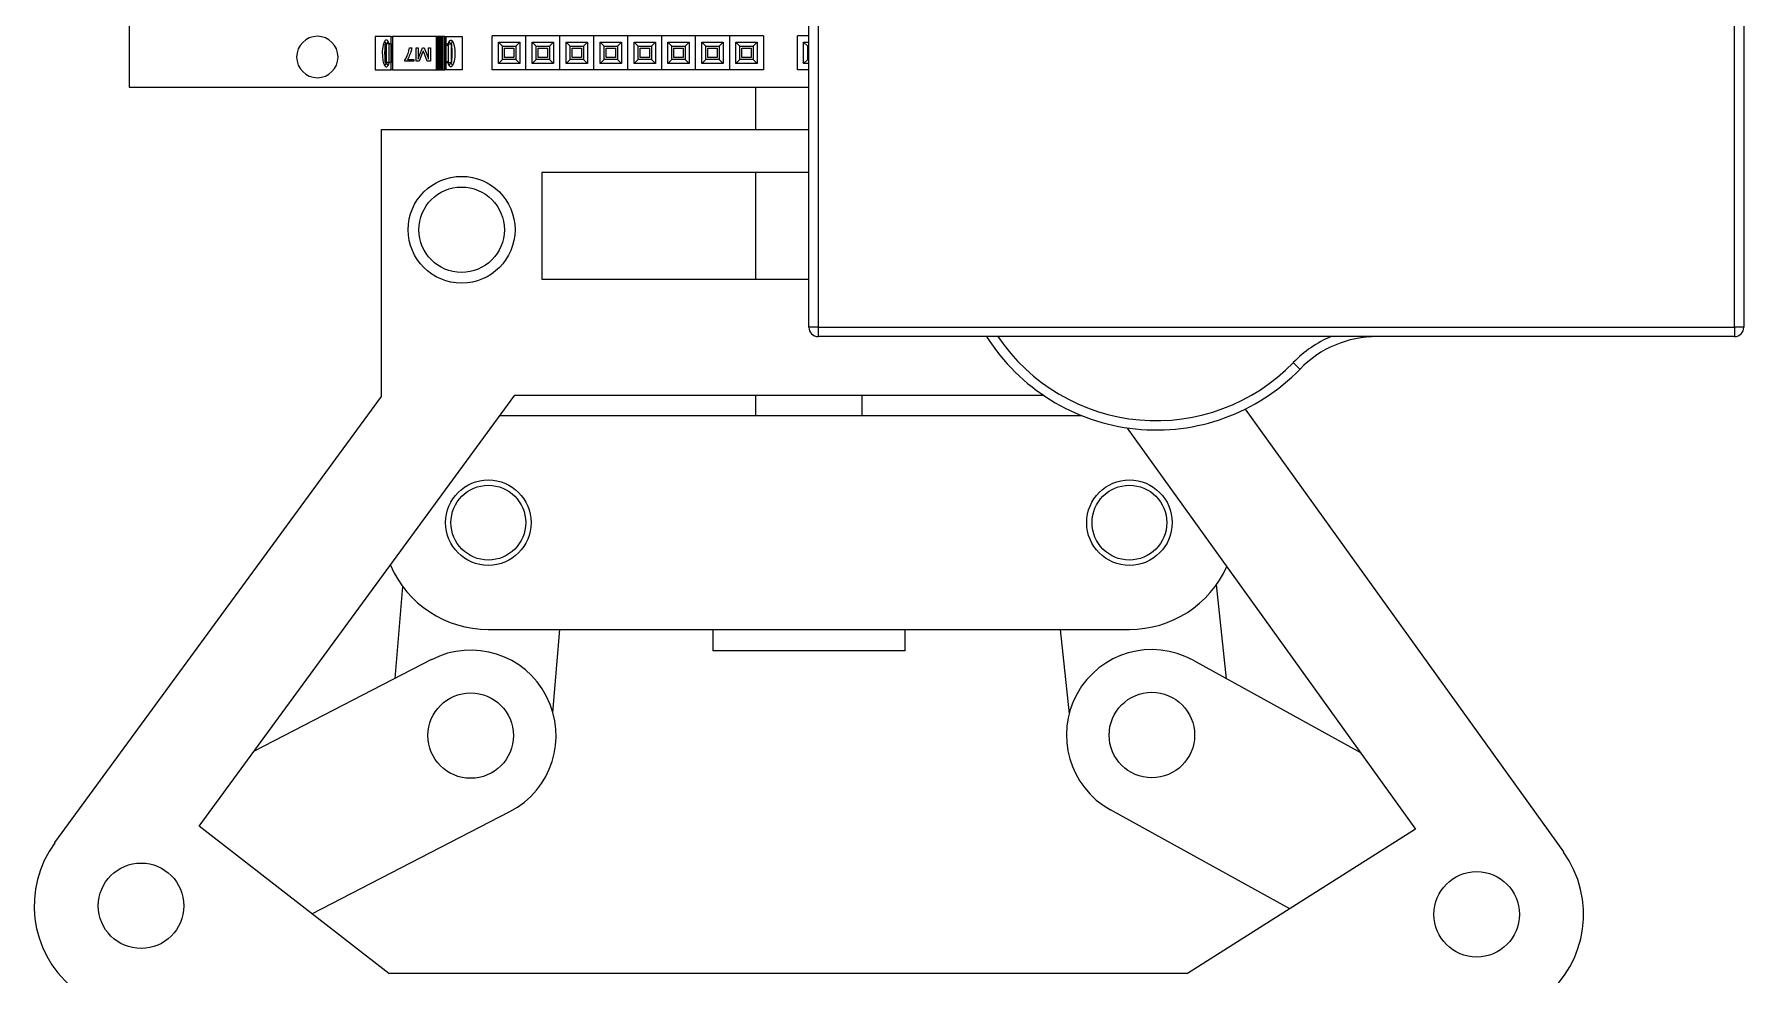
# Model space of a CAD drawing. Header units: millimetres. Extents: x -2889 to 8174, y 2447 to 8478.
# Drawn here: x 2743.78 to 2756.58, y 3443.73 to 3450.77 of the extents above; entities that cross this region are included whole.
import ezdxf

# ---------------------------------------------------------------- set-up
doc = ezdxf.new("R2010")
doc.units = ezdxf.units.MM

msp = doc.modelspace()

# ---------------------------------------------------------------- linework, layer by layer
at = {"color": 7, "linetype": 'Continuous', "lineweight": 25}
for p, q in [((2749.582, 3448.577), (2749.582, 3474.437)), ((2749.652, 3474.437), (2749.652, 3448.577)), ((2756.512, 3448.577), (2756.512, 3474.437)), ((2756.582, 3474.437), (2756.582, 3448.577)), ((2744.492, 3451.076), (2744.492, 3450.376)), ((2746.335, 3450.755), (2746.335, 3450.505)), ((2746.455, 3450.755), (2746.335, 3450.755)), ((2746.455, 3450.505), (2746.455, 3450.755)), ((2746.455, 3450.755), (2746.464, 3450.755)), ((2746.464, 3450.755), (2746.464, 3450.505)), ((2746.794, 3450.755), (2746.464, 3450.755)), ((2746.804, 3450.755), (2746.794, 3450.755)), ((2746.794, 3450.505), (2746.794, 3450.755)), ((2746.804, 3450.505), (2746.804, 3450.755)), ((2746.814, 3450.755), (2746.804, 3450.755)), ((2746.814, 3450.505), (2746.814, 3450.755)), ((2746.824, 3450.755), (2746.814, 3450.755)), ((2746.824, 3450.505), (2746.824, 3450.755)), ((2746.834, 3450.755), (2746.824, 3450.755)), ((2746.834, 3450.505), (2746.834, 3450.755)), ((2746.844, 3450.755), (2746.834, 3450.755)), ((2746.856, 3450.755), (2746.844, 3450.755)), ((2746.844, 3450.505), (2746.844, 3450.755)), ((2746.856, 3450.505), (2746.856, 3450.755)), ((2746.856, 3450.755), (2746.865, 3450.755)), ((2746.865, 3450.755), (2746.865, 3450.505)), ((2746.865, 3450.755), (2746.985, 3450.755)), ((2746.985, 3450.755), (2746.985, 3450.505)), ((2747.21, 3450.506), (2747.21, 3450.76)), ((2747.464, 3450.76), (2747.21, 3450.76)), ((2747.718, 3450.76), (2747.464, 3450.76)), ((2747.464, 3450.506), (2747.464, 3450.76)), ((2747.718, 3450.506), (2747.718, 3450.76)), ((2747.972, 3450.76), (2747.718, 3450.76)), ((2747.972, 3450.506), (2747.972, 3450.76)), ((2748.226, 3450.76), (2747.972, 3450.76)), ((2748.226, 3450.506), (2748.226, 3450.76)), ((2748.48, 3450.76), (2748.226, 3450.76)), ((2748.48, 3450.506), (2748.48, 3450.76)), ((2748.734, 3450.76), (2748.48, 3450.76)), ((2748.734, 3450.506), (2748.734, 3450.76)), ((2748.988, 3450.76), (2748.734, 3450.76)), ((2748.988, 3450.76), (2748.988, 3450.506)), ((2749.242, 3450.76), (2748.988, 3450.76)), ((2749.242, 3450.76), (2749.242, 3450.506)), ((2749.496, 3450.506), (2749.496, 3450.76)), ((2749.582, 3450.76), (2749.496, 3450.76)), ((2746.41, 3450.666), (2746.41, 3450.7)), ((2746.416, 3450.7), (2746.41, 3450.7)), ((2746.41, 3450.666), (2746.41, 3450.59)), ((2746.416, 3450.7), (2746.416, 3450.56)), ((2746.438, 3450.7), (2746.416, 3450.7)), ((2746.441, 3450.693), (2746.432, 3450.718)), ((2746.438, 3450.7), (2746.438, 3450.56)), ((2746.455, 3450.7), (2746.438, 3450.7)), ((2746.455, 3450.7), (2746.455, 3450.56)), ((2746.592, 3450.669), (2746.609, 3450.669)), ((2746.641, 3450.669), (2746.658, 3450.669)), ((2746.641, 3450.569), (2746.641, 3450.669)), ((2746.658, 3450.669), (2746.658, 3450.604)), ((2746.66, 3450.594), (2746.689, 3450.669)), ((2746.69, 3450.635), (2746.664, 3450.569)), ((2746.689, 3450.669), (2746.701, 3450.669)), ((2746.695, 3450.647), (2746.695, 3450.647)), ((2746.725, 3450.569), (2746.699, 3450.636)), ((2746.701, 3450.669), (2746.731, 3450.595)), ((2746.733, 3450.604), (2746.733, 3450.669)), ((2746.733, 3450.669), (2746.748, 3450.669)), ((2746.748, 3450.669), (2746.748, 3450.569)), ((2746.865, 3450.7), (2746.865, 3450.56)), ((2746.865, 3450.7), (2746.882, 3450.7)), ((2746.877, 3450.685), (2746.888, 3450.718)), ((2746.882, 3450.7), (2746.882, 3450.56)), ((2746.882, 3450.7), (2746.903, 3450.7)), ((2746.903, 3450.7), (2746.903, 3450.56)), ((2746.903, 3450.7), (2746.91, 3450.7)), ((2746.909, 3450.666), (2746.91, 3450.7)), ((2746.909, 3450.666), (2746.909, 3450.59)), ((2747.257, 3450.713), (2747.417, 3450.713)), ((2747.257, 3450.553), (2747.257, 3450.713)), ((2747.287, 3450.683), (2747.257, 3450.713)), ((2747.287, 3450.583), (2747.287, 3450.683)), ((2747.287, 3450.683), (2747.387, 3450.683)), ((2747.302, 3450.598), (2747.302, 3450.668)), ((2747.302, 3450.668), (2747.372, 3450.668)), ((2747.372, 3450.668), (2747.372, 3450.598)), ((2747.417, 3450.713), (2747.387, 3450.683)), ((2747.387, 3450.683), (2747.387, 3450.583)), ((2747.417, 3450.713), (2747.417, 3450.553)), ((2747.541, 3450.683), (2747.511, 3450.713)), ((2747.511, 3450.713), (2747.671, 3450.713)), ((2747.511, 3450.553), (2747.511, 3450.713)), ((2747.541, 3450.683), (2747.641, 3450.683)), ((2747.541, 3450.583), (2747.541, 3450.683)), ((2747.556, 3450.668), (2747.626, 3450.668)), ((2747.556, 3450.598), (2747.556, 3450.668)), ((2747.626, 3450.668), (2747.626, 3450.598)), ((2747.671, 3450.713), (2747.641, 3450.683)), ((2747.641, 3450.683), (2747.641, 3450.583)), ((2747.671, 3450.713), (2747.671, 3450.553)), ((2747.765, 3450.713), (2747.925, 3450.713)), ((2747.765, 3450.553), (2747.765, 3450.713)), ((2747.795, 3450.683), (2747.765, 3450.713)), ((2747.795, 3450.583), (2747.795, 3450.683)), ((2747.795, 3450.683), (2747.895, 3450.683)), ((2747.81, 3450.598), (2747.81, 3450.668)), ((2747.81, 3450.668), (2747.88, 3450.668)), ((2747.88, 3450.668), (2747.88, 3450.598)), ((2747.925, 3450.713), (2747.895, 3450.683)), ((2747.895, 3450.683), (2747.895, 3450.583)), ((2747.925, 3450.713), (2747.925, 3450.553)), ((2748.019, 3450.713), (2748.179, 3450.713)), ((2748.019, 3450.553), (2748.019, 3450.713)), ((2748.049, 3450.683), (2748.019, 3450.713)), ((2748.049, 3450.583), (2748.049, 3450.683)), ((2748.049, 3450.683), (2748.149, 3450.683)), ((2748.064, 3450.598), (2748.064, 3450.668)), ((2748.064, 3450.668), (2748.134, 3450.668)), ((2748.134, 3450.668), (2748.134, 3450.598)), ((2748.179, 3450.713), (2748.149, 3450.683)), ((2748.149, 3450.683), (2748.149, 3450.583)), ((2748.179, 3450.713), (2748.179, 3450.553)), ((2748.303, 3450.683), (2748.273, 3450.713)), ((2748.273, 3450.713), (2748.433, 3450.713)), ((2748.273, 3450.553), (2748.273, 3450.713)), ((2748.303, 3450.683), (2748.403, 3450.683)), ((2748.303, 3450.583), (2748.303, 3450.683)), ((2748.318, 3450.598), (2748.318, 3450.668)), ((2748.318, 3450.668), (2748.388, 3450.668)), ((2748.388, 3450.668), (2748.388, 3450.598)), ((2748.433, 3450.713), (2748.403, 3450.683)), ((2748.403, 3450.683), (2748.403, 3450.583)), ((2748.433, 3450.713), (2748.433, 3450.553)), ((2748.527, 3450.713), (2748.687, 3450.713)), ((2748.527, 3450.553), (2748.527, 3450.713)), ((2748.557, 3450.683), (2748.527, 3450.713)), ((2748.557, 3450.683), (2748.657, 3450.683)), ((2748.557, 3450.583), (2748.557, 3450.683)), ((2748.572, 3450.598), (2748.572, 3450.668)), ((2748.572, 3450.668), (2748.642, 3450.668)), ((2748.642, 3450.668), (2748.642, 3450.598)), ((2748.687, 3450.713), (2748.657, 3450.683)), ((2748.657, 3450.683), (2748.657, 3450.583)), ((2748.687, 3450.713), (2748.687, 3450.553)), ((2748.781, 3450.553), (2748.781, 3450.713)), ((2748.811, 3450.683), (2748.781, 3450.713)), ((2748.781, 3450.713), (2748.941, 3450.713)), ((2748.811, 3450.583), (2748.811, 3450.683)), ((2748.811, 3450.683), (2748.911, 3450.683)), ((2748.826, 3450.668), (2748.896, 3450.668)), ((2748.826, 3450.598), (2748.826, 3450.668)), ((2748.896, 3450.668), (2748.896, 3450.598)), ((2748.941, 3450.713), (2748.911, 3450.683)), ((2748.911, 3450.683), (2748.911, 3450.583)), ((2748.941, 3450.713), (2748.941, 3450.553)), ((2749.065, 3450.683), (2749.035, 3450.713)), ((2749.035, 3450.713), (2749.195, 3450.713)), ((2749.035, 3450.553), (2749.035, 3450.713)), ((2749.065, 3450.683), (2749.165, 3450.683)), ((2749.065, 3450.583), (2749.065, 3450.683)), ((2749.08, 3450.598), (2749.08, 3450.668)), ((2749.08, 3450.668), (2749.15, 3450.668)), ((2749.15, 3450.668), (2749.15, 3450.598)), ((2749.195, 3450.713), (2749.165, 3450.683)), ((2749.165, 3450.683), (2749.165, 3450.583)), ((2749.195, 3450.713), (2749.195, 3450.553)), ((2749.543, 3450.553), (2749.543, 3450.713)), ((2749.573, 3450.683), (2749.543, 3450.713)), ((2749.543, 3450.713), (2749.582, 3450.713)), ((2749.573, 3450.583), (2749.573, 3450.683)), ((2749.573, 3450.683), (2749.582, 3450.683)), ((2746.335, 3450.505), (2746.455, 3450.505)), ((2746.41, 3450.56), (2746.41, 3450.59)), ((2746.416, 3450.56), (2746.41, 3450.56)), ((2746.438, 3450.56), (2746.416, 3450.56)), ((2746.432, 3450.538), (2746.441, 3450.562)), ((2746.455, 3450.56), (2746.438, 3450.56)), ((2746.464, 3450.505), (2746.455, 3450.505)), ((2746.464, 3450.505), (2746.794, 3450.505)), ((2746.558, 3450.569), (2746.558, 3450.577)), ((2746.624, 3450.569), (2746.558, 3450.569)), ((2746.577, 3450.582), (2746.624, 3450.582)), ((2746.624, 3450.582), (2746.624, 3450.569)), ((2746.664, 3450.569), (2746.641, 3450.569)), ((2746.657, 3450.585), (2746.657, 3450.585)), ((2746.748, 3450.569), (2746.725, 3450.569)), ((2746.733, 3450.585), (2746.734, 3450.585)), ((2746.794, 3450.505), (2746.804, 3450.505)), ((2746.804, 3450.505), (2746.814, 3450.505)), ((2746.814, 3450.505), (2746.824, 3450.505)), ((2746.824, 3450.505), (2746.834, 3450.505)), ((2746.834, 3450.505), (2746.844, 3450.505)), ((2746.844, 3450.505), (2746.856, 3450.505)), ((2746.865, 3450.505), (2746.856, 3450.505)), ((2746.865, 3450.56), (2746.882, 3450.56)), ((2746.985, 3450.505), (2746.865, 3450.505)), ((2746.888, 3450.538), (2746.877, 3450.571)), ((2746.882, 3450.56), (2746.903, 3450.56)), ((2746.903, 3450.56), (2746.91, 3450.56)), ((2746.91, 3450.56), (2746.909, 3450.59)), ((2747.464, 3450.506), (2747.21, 3450.506)), ((2747.257, 3450.553), (2747.287, 3450.583)), ((2747.417, 3450.553), (2747.257, 3450.553)), ((2747.387, 3450.583), (2747.287, 3450.583)), ((2747.372, 3450.598), (2747.302, 3450.598)), ((2747.417, 3450.553), (2747.387, 3450.583)), ((2747.718, 3450.506), (2747.464, 3450.506)), ((2747.511, 3450.553), (2747.541, 3450.583)), ((2747.671, 3450.553), (2747.511, 3450.553)), ((2747.641, 3450.583), (2747.541, 3450.583)), ((2747.626, 3450.598), (2747.556, 3450.598)), ((2747.671, 3450.553), (2747.641, 3450.583)), ((2747.972, 3450.506), (2747.718, 3450.506)), ((2747.765, 3450.553), (2747.795, 3450.583)), ((2747.925, 3450.553), (2747.765, 3450.553)), ((2747.895, 3450.583), (2747.795, 3450.583)), ((2747.88, 3450.598), (2747.81, 3450.598)), ((2747.925, 3450.553), (2747.895, 3450.583)), ((2748.226, 3450.506), (2747.972, 3450.506)), ((2748.019, 3450.553), (2748.049, 3450.583)), ((2748.179, 3450.553), (2748.019, 3450.553)), ((2748.149, 3450.583), (2748.049, 3450.583)), ((2748.134, 3450.598), (2748.064, 3450.598)), ((2748.179, 3450.553), (2748.149, 3450.583)), ((2748.48, 3450.506), (2748.226, 3450.506)), ((2748.273, 3450.553), (2748.303, 3450.583)), ((2748.433, 3450.553), (2748.273, 3450.553)), ((2748.403, 3450.583), (2748.303, 3450.583)), ((2748.388, 3450.598), (2748.318, 3450.598)), ((2748.433, 3450.553), (2748.403, 3450.583)), ((2748.734, 3450.506), (2748.48, 3450.506)), ((2748.527, 3450.553), (2748.557, 3450.583)), ((2748.687, 3450.553), (2748.527, 3450.553)), ((2748.657, 3450.583), (2748.557, 3450.583)), ((2748.642, 3450.598), (2748.572, 3450.598)), ((2748.687, 3450.553), (2748.657, 3450.583)), ((2748.988, 3450.506), (2748.734, 3450.506)), ((2748.781, 3450.553), (2748.811, 3450.583)), ((2748.941, 3450.553), (2748.781, 3450.553)), ((2748.911, 3450.583), (2748.811, 3450.583)), ((2748.896, 3450.598), (2748.826, 3450.598)), ((2748.941, 3450.553), (2748.911, 3450.583)), ((2749.242, 3450.506), (2748.988, 3450.506)), ((2749.035, 3450.553), (2749.065, 3450.583)), ((2749.195, 3450.553), (2749.035, 3450.553)), ((2749.165, 3450.583), (2749.065, 3450.583)), ((2749.15, 3450.598), (2749.08, 3450.598)), ((2749.195, 3450.553), (2749.165, 3450.583)), ((2749.582, 3450.506), (2749.496, 3450.506)), ((2749.543, 3450.553), (2749.573, 3450.583)), ((2749.582, 3450.553), (2749.543, 3450.553)), ((2749.582, 3450.583), (2749.573, 3450.583)), ((2744.492, 3450.376), (2749.582, 3450.376)), ((2749.182, 3450.376), (2749.182, 3450.057)), ((2746.382, 3448.057), (2746.382, 3450.057)), ((2746.382, 3450.057), (2749.582, 3450.057)), ((2747.582, 3449.737), (2747.582, 3448.937)), ((2749.582, 3449.737), (2747.582, 3449.737)), ((2749.182, 3449.737), (2749.182, 3448.937)), ((2747.582, 3448.937), (2749.582, 3448.937)), ((2749.652, 3448.577), (2749.582, 3448.577)), ((2749.652, 3448.577), (2756.512, 3448.577)), ((2749.652, 3448.577), (2749.652, 3448.507)), ((2756.582, 3448.577), (2756.512, 3448.577)), ((2756.512, 3448.577), (2756.512, 3448.507)), ((2756.512, 3448.507), (2749.652, 3448.507)), ((2753.259, 3448.263), (2753.209, 3448.312)), ((2745.018, 3444.84), (2747.381, 3448.067)), ((2747.381, 3448.067), (2751.337, 3448.067)), ((2749.182, 3448.067), (2749.182, 3447.913)), ((2749.982, 3447.913), (2749.982, 3448.067)), ((2743.936, 3444.716), (2746.382, 3448.057)), ((2752.849, 3447.963), (2755.232, 3444.646)), ((2751.628, 3447.913), (2747.268, 3447.913)), ((2751.965, 3447.822), (2754.124, 3444.817)), ((2746.54, 3446.635), (2746.483, 3445.946)), ((2752.709, 3445.944), (2752.634, 3446.65)), ((2747.182, 3446.313), (2751.982, 3446.313)), ((2747.666, 3445.691), (2747.718, 3446.313)), ((2748.862, 3446.313), (2748.862, 3446.153)), ((2750.302, 3446.153), (2750.302, 3446.313)), ((2751.463, 3446.313), (2751.53, 3445.68)), ((2748.965, 3446.153), (2748.862, 3446.153)), ((2750.302, 3446.153), (2748.965, 3446.153)), ((2746.756, 3446.087), (2745.43, 3445.402)), ((2752.46, 3446.082), (2753.712, 3445.391)), ((2745.861, 3444.184), (2747.343, 3444.95)), ((2753.183, 3444.221), (2751.841, 3444.961)), ((2746.436, 3443.735), (2745.018, 3444.84)), ((2754.124, 3444.817), (2752.418, 3443.735)), ((2752.418, 3443.735), (2746.436, 3443.735))]:
    msp.add_line(p, q, dxfattribs=at)
for centre, radius in [((2746.982, 3449.307), 0.4), ((2746.982, 3449.307), 0.32), ((2747.182, 3447.113), 0.32), ((2751.982, 3447.113), 0.32), ((2747.182, 3447.113), 0.28), ((2751.982, 3447.113), 0.28), ((2747.05, 3445.518), 0.32), ((2752.15, 3445.522), 0.32), ((2744.582, 3444.243), 0.32), ((2754.582, 3444.179), 0.32)]:
    msp.add_circle(centre, radius, dxfattribs=at)
for centre, radius, start, end in [((2745.902, 3450.601), 0.155, 90, 270), ((2745.902, 3450.601), 0.155, 270, 90), ((2749.652, 3448.577), 0.07, 180, 270), ((2756.512, 3448.577), 0.07, 270, 0), ((2752.182, 3449.307), 1.5, 212.231, 315.9208), ((2752.182, 3449.307), 1.43, 214.0171, 315.9208), ((2753.834, 3447.707), 0.87, 113.141, 135.9208), ((2753.834, 3447.707), 0.8, 90, 135.9208), ((2747.182, 3447.113), 0.8, 203.5433, 270), ((2751.982, 3447.113), 0.8, 270, 335.7183), ((2747.05, 3445.518), 0.64, 297.3196, 117.3196), ((2752.15, 3445.522), 0.64, 61.0992, 241.0992), ((2744.582, 3444.243), 0.8, 143.7934, 230.0937), ((2754.582, 3444.179), 0.8, 308.494, 35.6886)]:
    msp.add_arc(centre, radius, start, end, dxfattribs=at)
for points, knots in [([(2746.405, 3450.718), (2746.402, 3450.71), (2746.39, 3450.681), (2746.387, 3450.635), (2746.39, 3450.591), (2746.395, 3450.561), (2746.402, 3450.546), (2746.405, 3450.538)], [0, 0, 0, 0, 0.142695, 0.499695, 0.735091, 0.857691, 1, 1, 1, 1]), ([(2746.419, 3450.728), (2746.418, 3450.728), (2746.416, 3450.728), (2746.414, 3450.727), (2746.409, 3450.724), (2746.407, 3450.72), (2746.405, 3450.718)], [0, 0, 0, 0, 0.124988, 0.250246, 0.500161, 1, 1, 1, 1]), ([(2746.419, 3450.7), (2746.417, 3450.702), (2746.413, 3450.706), (2746.41, 3450.711), (2746.407, 3450.714), (2746.406, 3450.716), (2746.406, 3450.717), (2746.405, 3450.718), (2746.405, 3450.718)], [0, 0, 0, 0, 0.249672, 0.499253, 0.624638, 0.746492, 0.868404, 1, 1, 1, 1]), ([(2746.41, 3450.59), (2746.409, 3450.604), (2746.407, 3450.629), (2746.409, 3450.655), (2746.41, 3450.666)], [0, 0, 0, 0, 0.560377, 1, 1, 1, 1]), ([(2746.432, 3450.718), (2746.43, 3450.72), (2746.428, 3450.724), (2746.423, 3450.727), (2746.421, 3450.728), (2746.419, 3450.728), (2746.419, 3450.728)], [0, 0, 0, 0, 0.499847, 0.749762, 0.875016, 1, 1, 1, 1]), ([(2746.432, 3450.718), (2746.432, 3450.718), (2746.431, 3450.717), (2746.431, 3450.716), (2746.43, 3450.714), (2746.427, 3450.711), (2746.424, 3450.706), (2746.42, 3450.702), (2746.419, 3450.7)], [0, 0, 0, 0, 0.131631, 0.253573, 0.375451, 0.50085, 0.750398, 1, 1, 1, 1]), ([(2746.558, 3450.577), (2746.563, 3450.587), (2746.572, 3450.603), (2746.582, 3450.627), (2746.588, 3450.648), (2746.591, 3450.662), (2746.592, 3450.669)], [0, 0, 0, 0, 0.340041, 0.56006, 0.780059, 1, 1, 1, 1]), ([(2746.609, 3450.669), (2746.607, 3450.659), (2746.604, 3450.642), (2746.595, 3450.619), (2746.586, 3450.6), (2746.58, 3450.588), (2746.577, 3450.582)], [0, 0, 0, 0, 0.33976, 0.559825, 0.779908, 1, 1, 1, 1]), ([(2746.695, 3450.647), (2746.694, 3450.645), (2746.693, 3450.641), (2746.691, 3450.637), (2746.69, 3450.635)], [0, 0, 0, 0, 0.560019, 1, 1, 1, 1]), ([(2746.699, 3450.636), (2746.698, 3450.638), (2746.697, 3450.642), (2746.695, 3450.645), (2746.695, 3450.647)], [0, 0, 0, 0, 0.560044, 1, 1, 1, 1]), ([(2746.888, 3450.718), (2746.889, 3450.719), (2746.891, 3450.722), (2746.895, 3450.726), (2746.898, 3450.727), (2746.9, 3450.728), (2746.901, 3450.728)], [0, 0, 0, 0, 0.351577, 0.619005, 0.82712, 1, 1, 1, 1]), ([(2746.888, 3450.718), (2746.888, 3450.718), (2746.888, 3450.717), (2746.889, 3450.716), (2746.89, 3450.714), (2746.892, 3450.711), (2746.896, 3450.706), (2746.899, 3450.702), (2746.901, 3450.7)], [0, 0, 0, 0, 0.131631, 0.253573, 0.375451, 0.50085, 0.750398, 1, 1, 1, 1]), ([(2746.901, 3450.728), (2746.902, 3450.728), (2746.904, 3450.727), (2746.908, 3450.726), (2746.911, 3450.722), (2746.913, 3450.719), (2746.914, 3450.718)], [0, 0, 0, 0, 0.172876, 0.380989, 0.648419, 1, 1, 1, 1]), ([(2746.901, 3450.7), (2746.903, 3450.702), (2746.906, 3450.706), (2746.91, 3450.711), (2746.912, 3450.714), (2746.913, 3450.716), (2746.914, 3450.717), (2746.914, 3450.718), (2746.914, 3450.718)], [0, 0, 0, 0, 0.249672, 0.499253, 0.624638, 0.746492, 0.868404, 1, 1, 1, 1]), ([(2746.909, 3450.59), (2746.911, 3450.604), (2746.913, 3450.629), (2746.91, 3450.655), (2746.909, 3450.666)], [0, 0, 0, 0, 0.560377, 1, 1, 1, 1]), ([(2746.914, 3450.718), (2746.919, 3450.707), (2746.93, 3450.678), (2746.932, 3450.628), (2746.93, 3450.577), (2746.919, 3450.549), (2746.914, 3450.538)], [0, 0, 0, 0, 0.189466, 0.49996, 0.810484, 1, 1, 1, 1]), ([(2746.419, 3450.555), (2746.417, 3450.553), (2746.413, 3450.549), (2746.41, 3450.544), (2746.407, 3450.541), (2746.406, 3450.539), (2746.406, 3450.538), (2746.405, 3450.538), (2746.405, 3450.538)], [0, 0, 0, 0, 0.250181, 0.499968, 0.625289, 0.747174, 0.868967, 1, 1, 1, 1]), ([(2746.405, 3450.538), (2746.407, 3450.535), (2746.409, 3450.532), (2746.414, 3450.529), (2746.416, 3450.528), (2746.418, 3450.528), (2746.419, 3450.528)], [0, 0, 0, 0, 0.499847, 0.749763, 0.875016, 1, 1, 1, 1]), ([(2746.419, 3450.555), (2746.418, 3450.556), (2746.418, 3450.558), (2746.417, 3450.559), (2746.417, 3450.56)], [0, 0, 0, 0, 0.5607098, 1, 1, 1, 1]), ([(2746.42, 3450.56), (2746.42, 3450.559), (2746.419, 3450.557), (2746.419, 3450.556), (2746.419, 3450.555)], [0, 0, 0, 0, 0.559557, 1, 1, 1, 1]), ([(2746.432, 3450.538), (2746.432, 3450.538), (2746.431, 3450.538), (2746.431, 3450.539), (2746.43, 3450.541), (2746.427, 3450.544), (2746.424, 3450.549), (2746.42, 3450.553), (2746.419, 3450.555)], [0, 0, 0, 0, 0.131576, 0.253838, 0.376107, 0.501643, 0.750924, 1, 1, 1, 1]), ([(2746.419, 3450.528), (2746.419, 3450.528), (2746.421, 3450.528), (2746.423, 3450.529), (2746.428, 3450.532), (2746.43, 3450.535), (2746.432, 3450.538)], [0, 0, 0, 0, 0.124989, 0.250246, 0.500162, 1, 1, 1, 1]), ([(2746.658, 3450.604), (2746.658, 3450.601), (2746.658, 3450.594), (2746.657, 3450.588), (2746.657, 3450.585)], [0, 0, 0, 0, 0.559978, 1, 1, 1, 1]), ([(2746.657, 3450.585), (2746.658, 3450.587), (2746.658, 3450.59), (2746.659, 3450.593), (2746.66, 3450.594)], [0, 0, 0, 0, 0.560101, 1, 1, 1, 1]), ([(2746.731, 3450.595), (2746.731, 3450.593), (2746.732, 3450.59), (2746.733, 3450.586), (2746.733, 3450.585)], [0, 0, 0, 0, 0.559875, 1, 1, 1, 1]), ([(2746.734, 3450.585), (2746.733, 3450.589), (2746.733, 3450.595), (2746.733, 3450.602), (2746.733, 3450.604)], [0, 0, 0, 0, 0.559958, 1, 1, 1, 1]), ([(2746.888, 3450.538), (2746.888, 3450.538), (2746.888, 3450.538), (2746.889, 3450.539), (2746.89, 3450.541), (2746.892, 3450.544), (2746.896, 3450.549), (2746.899, 3450.553), (2746.901, 3450.555)], [0, 0, 0, 0, 0.131576, 0.253838, 0.376107, 0.501643, 0.750924, 1, 1, 1, 1]), ([(2746.901, 3450.528), (2746.9, 3450.528), (2746.898, 3450.528), (2746.895, 3450.53), (2746.891, 3450.533), (2746.889, 3450.536), (2746.888, 3450.538)], [0, 0, 0, 0, 0.172903, 0.381033, 0.648456, 1, 1, 1, 1]), ([(2746.9, 3450.56), (2746.9, 3450.559), (2746.9, 3450.557), (2746.901, 3450.556), (2746.901, 3450.555)], [0, 0, 0, 0, 0.559557, 1, 1, 1, 1]), ([(2746.901, 3450.555), (2746.902, 3450.556), (2746.902, 3450.558), (2746.903, 3450.559), (2746.903, 3450.56)], [0, 0, 0, 0, 0.56071, 1, 1, 1, 1]), ([(2746.901, 3450.555), (2746.903, 3450.553), (2746.906, 3450.549), (2746.91, 3450.544), (2746.912, 3450.541), (2746.913, 3450.539), (2746.914, 3450.538), (2746.914, 3450.538), (2746.914, 3450.538)], [0, 0, 0, 0, 0.250181, 0.499968, 0.625289, 0.747174, 0.868967, 1, 1, 1, 1]), ([(2746.914, 3450.538), (2746.913, 3450.536), (2746.911, 3450.533), (2746.908, 3450.53), (2746.904, 3450.528), (2746.902, 3450.528), (2746.901, 3450.528)], [0, 0, 0, 0, 0.351621, 0.619056, 0.827152, 1, 1, 1, 1])]:
    msp.add_open_spline(points, degree=3, knots=knots, dxfattribs=at)

doc.saveas('drawing.dxf')
